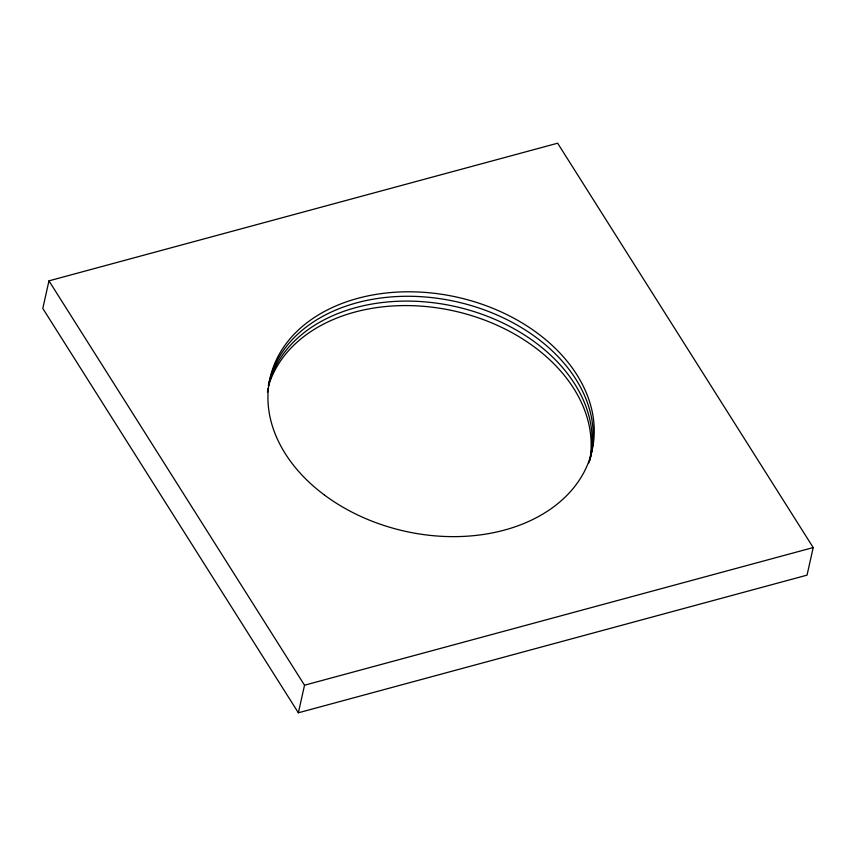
<?xml version="1.0" encoding="UTF-8"?>
<svg xmlns="http://www.w3.org/2000/svg" width="856" height="856" viewBox="0 0 856 856"><rect width="100%" height="100%" fill="white"/><g stroke="black" fill="none" stroke-linecap="round" stroke-linejoin="round"><path stroke-width="1.28" d="M48.963 280.854L42.8 308.438L298.359 712.791L807.037 575.146L813.2 547.562L557.641 143.209L48.963 280.854L304.522 685.217L298.359 712.791M304.522 685.217L813.2 547.562M268.399 385.821A165.015 119.894 12.6 0 1 459.843 302.521A165.015 119.894 12.6 0 1 588.842 462.968M267.447 392.305A165.015 119.894 12.6 0 1 267.96 388.399M268.752 384.269A165.015 119.894 12.6 0 1 457.896 307.133A165.015 119.894 12.6 0 1 589.88 460.228M268.452 386.227A165.015 119.894 12.6 0 1 455.135 311.21A165.015 119.894 12.6 0 1 589.912 459.586M324.424 495.014A165.015 119.894 12.6 0 0 591.336 453.466A165.015 119.894 12.6 0 0 377.496 294.164A165.015 119.894 12.6 0 0 324.424 495.014"/></g></svg>
